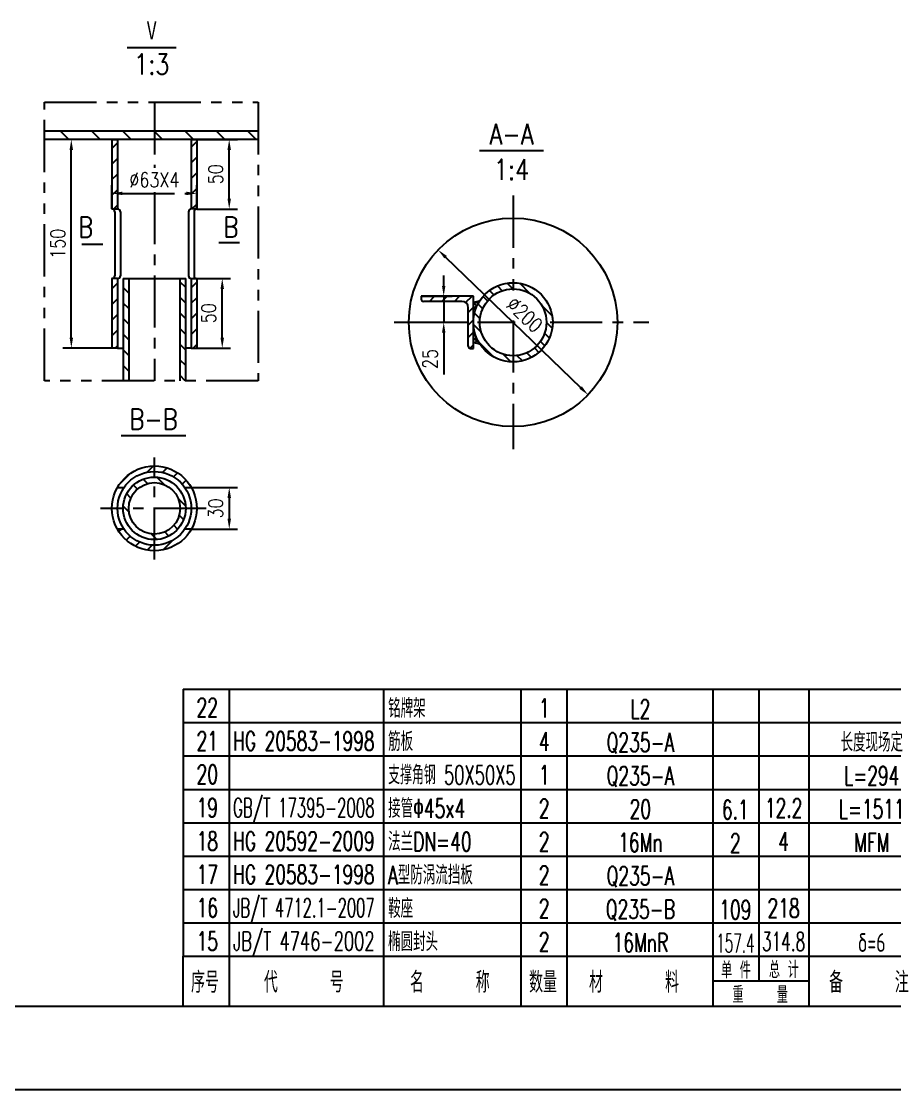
# Model space of a CAD drawing. Header units: millimetres. Extents: x -100 to 10194, y -400 to 6888.
# Drawn here: x 5169 to 7681, y -240 to 2834 of the extents above; entities that cross this region are included whole.
import ezdxf
from ezdxf.enums import TextEntityAlignment as Align

# ---------------------------------------------------------------- set-up
doc = ezdxf.new("R2010")
doc.units = ezdxf.units.MM
doc.header["$LTSCALE"] = 120
doc.linetypes.add('CENTER', pattern=[2, 1.25, -0.25, 0.25, -0.25])
doc.linetypes.add('PHANTOM', pattern=[2.5, 1.25, -0.25, 0.25, -0.25, 0.25, -0.25])
for name, color, linetype in [('1轮廓实线层', 7, 'Continuous'), ('2细线层', 4, 'Continuous'), ('3中心线层', 1, 'CENTER'), ('5剖面线层', 2, 'Continuous'), ('6文字层', 3, 'Continuous'), ('8符号标注层', 31, 'Continuous'), ('9双点划线层', 6, 'PHANTOM'), ('图框层', 7, 'Continuous')]:
    doc.layers.add(name, color=color, linetype=linetype)
doc.styles.add('PC_TEXTSTYLE', font='romans.shx', dxfattribs={"width": 0.8, "bigfont": 'hzfs.shx'})
doc.styles.add('TH_GBDIM', font='romans.shx', dxfattribs={"width": 0.8, "bigfont": 'hzfs.shx'})
doc.dimstyles.new('TH_GBDIM', dxfattribs={"dimscale": 12, "dimtxt": 3.5, "dimasz": 2.5, "dimexe": 2, "dimexo": 0, "dimgap": 1.5, "dimtad": 1, "dimdec": 1, "dimdsep": 46, "dimtxsty": 'TH_GBDIM', "dimcen": 2.5, "dimclrd": 130, "dimclre": 130, "dimclrt": 3, "dimadec": 0, "dimazin": 2, "dimtfac": 0.714286, "dimtdec": 1, "dimtmove": 0, "dimatfit": 3, "dimfxl": 1, "dimtolj": 1, "dimtzin": 0, "dimlwd": -1, "dimlwe": -1, "dimarcsym": 0})
pattern_1 = [(45, (-502.014, 38.895), (-22.45064, 22.45064), [])]
pattern_2 = [(135, (-502.014, 38.895), (-22.45064, -22.45064), [])]

# ---------------------------------------------------------------- blocks, each defined once
blk = doc.blocks.new('*D26')
at = {"layer": '1轮廓实线层', "color": 130}
for p, q in [((5673.3, 2093.7), (5770.6, 2093.7)), ((5746.6, 1923.7), (5746.6, 2063.7)), ((5673.3, 1893.7), (5770.6, 1893.7))]:
    blk.add_line(p, q, dxfattribs=at)
for points in [[(5741.6, 2063.7), (5751.6, 2063.7), (5746.6, 2093.7)], [(5741.6, 1923.7), (5751.6, 1923.7), (5746.6, 1893.7)]]:
    blk.add_solid(points, dxfattribs=at)
at = {"layer": 'Defpoints', "color": 0}
for p in [(5673.3, 2093.7), (5746.6, 2093.7), (5673.3, 1893.7)]:
    blk.add_point(p, dxfattribs=at)
at = {"layer": '1轮廓实线层', "color": 3, "insert": (5707.6, 1993.7), "char_height": 42, "attachment_point": 5, "rotation": 90, "style": 'TH_GBDIM'}
blk.add_mtext('\\A1;50{}{}', dxfattribs=at)
blk = doc.blocks.new('*D27')
at = {"layer": '1轮廓实线层', "color": 130}
for p, q in [((5429.3, 2493.7), (5288.3, 2493.7)), ((5312.3, 1923.7), (5312.3, 2463.7)), ((5429.3, 1893.7), (5288.3, 1893.7))]:
    blk.add_line(p, q, dxfattribs=at)
for points in [[(5307.3, 2463.7), (5317.3, 2463.7), (5312.3, 2493.7)], [(5307.3, 1923.7), (5317.3, 1923.7), (5312.3, 1893.7)]]:
    blk.add_solid(points, dxfattribs=at)
at = {"layer": 'Defpoints', "color": 0}
for p in [(5312.3, 2493.7), (5429.3, 2493.7), (5429.3, 1893.7)]:
    blk.add_point(p, dxfattribs=at)
at = {"layer": '1轮廓实线层', "color": 3, "insert": (5273.3, 2193.7), "char_height": 42, "attachment_point": 5, "rotation": 90, "style": 'TH_GBDIM'}
blk.add_mtext('\\A1;150{}{}', dxfattribs=at)
blk = doc.blocks.new('*D28')
at = {"layer": '1轮廓实线层', "color": 130}
for p, q in [((5673.3, 2493.7), (5790.6, 2493.7)), ((5766.6, 2323.7), (5766.6, 2463.7)), ((5673.3, 2293.7), (5790.6, 2293.7))]:
    blk.add_line(p, q, dxfattribs=at)
for points in [[(5761.6, 2463.7), (5771.6, 2463.7), (5766.6, 2493.7)], [(5761.6, 2323.7), (5771.6, 2323.7), (5766.6, 2293.7)]]:
    blk.add_solid(points, dxfattribs=at)
at = {"layer": 'Defpoints', "color": 0}
for p in [(5673.3, 2493.7), (5766.6, 2493.7), (5673.3, 2293.7)]:
    blk.add_point(p, dxfattribs=at)
at = {"layer": '1轮廓实线层', "color": 3, "insert": (5727.6, 2393.7), "char_height": 42, "attachment_point": 5, "rotation": 90, "style": 'TH_GBDIM'}
blk.add_mtext('\\A1;50{}{}', dxfattribs=at)
blk = doc.blocks.new('*D29')
at = {"layer": '1轮廓实线层', "color": 130}
for p, q in [((5657.6, 1492.4), (5790.7, 1492.4)), ((5766.7, 1462.4), (5766.7, 1402.4)), ((5657.6, 1372.4), (5790.7, 1372.4))]:
    blk.add_line(p, q, dxfattribs=at)
for points in [[(5761.7, 1462.4), (5771.7, 1462.4), (5766.7, 1492.4)], [(5761.7, 1402.4), (5771.7, 1402.4), (5766.7, 1372.4)]]:
    blk.add_solid(points, dxfattribs=at)
at = {"layer": 'Defpoints', "color": 0}
for p in [(5657.6, 1492.4), (5657.6, 1372.4), (5766.7, 1372.4)]:
    blk.add_point(p, dxfattribs=at)
at = {"layer": '1轮廓实线层', "color": 3, "insert": (5727.7, 1432.4), "char_height": 42, "attachment_point": 5, "rotation": 90, "style": 'TH_GBDIM'}
blk.add_mtext('\\A1;30{}{}', dxfattribs=at)
blk = doc.blocks.new('*D38')
at = {"layer": '1轮廓实线层', "color": 130}
for p, q in [((6383.8, 2072.6), (6383.8, 2102.6)), ((6319.4, 2042.6), (6407.8, 2042.6)), ((6383.8, 2042.6), (6383.8, 1967.6)), ((6454.4, 1967.6), (6359.8, 1967.6)), ((6383.8, 1937.6), (6383.8, 1817.2))]:
    blk.add_line(p, q, dxfattribs=at)
for points in [[(6378.8, 2072.6), (6388.8, 2072.6), (6383.8, 2042.6)], [(6378.8, 1937.6), (6388.8, 1937.6), (6383.8, 1967.6)]]:
    blk.add_solid(points, dxfattribs=at)
at = {"layer": 'Defpoints', "color": 0}
for p in [(6319.4, 2042.6), (6383.8, 2042.6), (6454.4, 1967.6)]:
    blk.add_point(p, dxfattribs=at)
at = {"layer": '1轮廓实线层', "color": 3, "insert": (6344.8, 1862.4), "char_height": 42, "attachment_point": 5, "rotation": 90, "style": 'TH_GBDIM'}
blk.add_mtext('\\A1;25{}{}', dxfattribs=at)
blk = doc.blocks.new('PC_MXBTITLERECORD')
at = {"layer": '1轮廓实线层'}
for p, q in [((-180, 0), (-180, 12)), ((0, 0), (0, 12))]:
    blk.add_line(p, q, dxfattribs=at)
at = {"layer": '2细线层'}
for p, q in [((-169, 12), (-169, 0)), ((-132, 12), (-132, 0)), ((-99, 12), (-99, 0)), ((-88, 12), (-88, 0)), ((-53, 12), (-53, 0)), ((-42, 12), (-42, 6)), ((-30, 12), (-30, 0)), ((-30, 6), (-53, 6))]:
    blk.add_line(p, q, dxfattribs=at)
at = {"style": 'PC_TEXTSTYLE', "flags": 1}
blk.add_attdef('Fo oFShowMe', (-53, 6), '', height=0.00000005, dxfattribs=at)
at = {"layer": '6文字层', "style": 'PC_TEXTSTYLE', "width": 0.667}
for s, height, p in [('单 件', 4, (-47.45, 8.84)), ('总 计', 4, (-35.96, 8.94)), ('序号', 5, (-174.77, 6)), ('代     号', 5, (-151.09, 6)), ('名     称', 5, (-116.06, 6)), ('数量', 5, (-93.71, 6)), ('材      料', 5, (-71.89, 6)), ('备     注', 5, (-15.57, 6)), ('重    量', 4, (-41.65, 2.94))]:
    blk.add_text(s, height=height, dxfattribs=at).set_placement(p, align=Align.MIDDLE)
blk = doc.blocks.new('PC_MXB_BLOCK')
at = {"layer": '1轮廓实线层'}
for p, q in [((-180, 8), (-180, 0)), ((0, 8), (0, 0))]:
    blk.add_line(p, q, dxfattribs=at)
at = {"layer": '2细线层'}
for p, q in [((-180, 8), (0, 8)), ((-169, 8), (-169, 0)), ((-132, 8), (-132, 0)), ((-99, 8), (-99, 0)), ((-88, 8), (-88, 0)), ((-53, 8), (-53, 0)), ((-42, 8), (-42, 0)), ((-30, 8), (-30, 0)), ((-180, 0), (0, 0))]:
    blk.add_line(p, q, dxfattribs=at)
at = {"layer": '6文字层', "style": 'PC_TEXTSTYLE'}
for tag, width, p, p2 in [('序号', 0.769182, (-178.38, 1.35), (-170.09, 1.35)), ('代号', 3.14773, (-168.05, 1.35), (-134.11, 1.35)), ('名称', 2.802424, (-130.87, 1.2), (-100.28, 1.2)), ('数量', 0.817449, (-97.88, 1.2), (-89, 1.2)), ('材料', 2.943328, (-86.43, 1.01), (-54.3, 1.01)), ('单重', 0.854038, (-52.21, 0.89), (-43, 0.89)), ('总重', 0.958888, (-41.2, 1.27), (-30.86, 1.27)), ('备注', 2.494074, (-28.61, 1.02), (-1.16, 1.02))]:
    blk.add_attdef(tag, text='', height=4.5, dxfattribs=dict(at, width=width)).set_placement(p, p2, align=Align.FIT)

msp = doc.modelspace()

# ---------------------------------------------------------------- hatches: boundary and pattern name
at = {"layer": '5剖面线层'}
h = msp.add_hatch(dxfattribs=at)
h.set_pattern_fill('ANSI31', color=256, scale=20, angle=90, style=0)
h.set_pattern_definition([(135, (-502.014, 38.895), (-44.9013, -44.9013), [])])
h.paths.add_polyline_path([(5551.34, 2517.74), (5244.72, 2517.74), (5244.72, 2493.74), (5551.34, 2493.74)])
h.paths.add_polyline_path([(5850.3, 2517.74), (5551.34, 2517.74), (5551.34, 2493.74), (5850.3, 2493.74)])
h = msp.add_hatch(dxfattribs=at)
h.set_pattern_fill('ANSI31', color=256, scale=10, style=0)
h.set_pattern_definition(pattern_1)
h.paths.add_polyline_path([(5445.34, 2493.74), (5429.34, 2493.74), (5429.34, 2293.74), (5445.34, 2293.74)])
h.paths.add_polyline_path([(5673.34, 2493.74), (5657.34, 2493.74), (5657.34, 2293.74), (5673.34, 2293.74), (5673.34, 2362.56)])
h = msp.add_hatch(dxfattribs=at)
h.set_pattern_fill('ANSI31', color=256, scale=10, style=0)
h.set_pattern_definition(pattern_1)
h.paths.add_polyline_path([(5445.34, 2093.74), (5429.34, 2093.74), (5429.34, 1893.74), (5445.34, 1893.74)])
h.paths.add_polyline_path([(5673.34, 2093.74), (5657.34, 2093.74), (5657.34, 1893.74), (5673.34, 1893.74)])
h = msp.add_hatch(dxfattribs=at)
h.set_pattern_fill('ANSI31', color=256, scale=10, angle=90, style=0)
h.set_pattern_definition(pattern_2)
h.paths.add_polyline_path([(5477.34, 2093.74), (5461.34, 2093.74), (5461.34, 1799.77), (5477.34, 1799.77)])
h.paths.add_polyline_path([(5641.34, 2093.74), (5625.34, 2093.74), (5625.34, 1799.77), (5641.34, 1799.77)])
h = msp.add_hatch(dxfattribs=at)
h.set_pattern_fill('ANSI31', color=256, scale=8, angle=90, style=0)
h.set_pattern_definition([(135, (1864.887, 1106.145), (-17.96051, -17.96051), [])])
edge = h.paths.add_edge_path()
edge.add_arc((6583.44, 1967.64), 114, 0, 360)
edge = h.paths.add_edge_path(flags=16)
edge.add_arc((6583.44, 1967.64), 96, 0, 360)
h = msp.add_hatch(dxfattribs=at)
h.set_pattern_fill('ANSI31', color=256, scale=8, style=0)
h.set_pattern_definition([(45, (1864.887, 1106.145), (-17.96051, 17.96051), [])])
h.paths.add_polyline_path([(6469.44, 2042.64), (6319.44, 2042.64), (6319.44, 2033.64, 0.4142136), (6325.44, 2027.64), (6436.44, 2027.64, -0.4142136), (6454.44, 2009.64), (6454.44, 1967.64), (6469.44, 1967.64)])
h.paths.add_polyline_path([(6469.44, 1967.64), (6454.44, 1967.64), (6454.44, 1898.64, 0.4142136), (6460.44, 1892.64), (6469.44, 1892.64)])
h = msp.add_hatch(dxfattribs=at)
h.set_pattern_fill('ANSI37', color=256, scale=2.5, style=0)
h.set_pattern_definition([(45, (1864.887, 1106.145), (-5.61266, 5.61266), []), (135, (1864.887, 1106.145), (-5.61266, -5.61266), [])])
h.paths.add_polyline_path([(6487.92, 2029.88), (6469.44, 2025.33), (6469.44, 1967.64, -0.1453807)])
h.paths.add_polyline_path([(6469.44, 1967.64), (6469.44, 1909.96), (6487.92, 1905.41, -0.1453807)])
h = msp.add_hatch(dxfattribs=at)
h.set_pattern_fill('ANSI31', color=256, scale=10, style=0)
h.set_pattern_definition(pattern_1)
h.paths.add_polyline_path([(5551.34, 1538.38), (5551.34, 1554.38, 0.27048), (5445.12, 1492.38), (5463.96, 1492.38, -0.2471306)])
h.paths.add_polyline_path([(5551.34, 1554.38), (5551.34, 1538.38, -0.2471306), (5638.73, 1492.38), (5657.57, 1492.38, 0.27048)])
h.paths.add_polyline_path([(5657.57, 1372.38), (5638.73, 1372.38, -0.2471306), (5551.34, 1326.38), (5551.34, 1310.38, 0.27048)])
h.paths.add_polyline_path([(5551.34, 1326.38, -0.2471306), (5463.96, 1372.38), (5445.12, 1372.38, 0.27048), (5551.34, 1310.38)])
h = msp.add_hatch(dxfattribs=at)
h.set_pattern_fill('ANSI31', color=256, scale=10, angle=90, style=0)
h.set_pattern_definition(pattern_2)
h.paths.add_polyline_path([(5551.34, 1506.38), (5551.34, 1522.38, 0.4142136), (5461.34, 1432.38), (5477.34, 1432.38, -0.4142136)])
h.paths.add_polyline_path([(5551.34, 1522.38), (5551.34, 1506.38, -0.4142136), (5625.34, 1432.38), (5641.34, 1432.38, 0.4142136)])
h.paths.add_polyline_path([(5641.34, 1432.38), (5625.34, 1432.38, -0.4142136), (5551.34, 1358.38), (5551.34, 1342.38, 0.4142136)])
h.paths.add_polyline_path([(5551.34, 1358.38, -0.4142136), (5477.34, 1432.38), (5461.34, 1432.38, 0.4142136), (5551.34, 1342.38)])

# ---------------------------------------------------------------- linework, layer by layer
at = {"layer": '1轮廓实线层'}
for p, q in [((5850.3, 2517.74), (5234.72, 2517.74)), ((5850.3, 2493.74), (5234.72, 2493.74)), ((5429.34, 2493.74), (5429.34, 2293.74)), ((5429.34, 2493.74), (5445.34, 2493.74)), ((5445.34, 2493.74), (5445.34, 2293.74)), ((5657.34, 2493.74), (5657.34, 2293.74)), ((5657.34, 2493.74), (5673.34, 2493.74)), ((5673.34, 2493.74), (5673.34, 2293.74)), ((5429.34, 2293.74), (5445.34, 2293.74)), ((5431.34, 2293.74), (5431.34, 2293.74)), ((5437.34, 2285.74), (5437.34, 2101.74)), ((5445.34, 2293.74), (5445.34, 2293.74)), ((5453.34, 2285.74), (5453.34, 2101.74)), ((5649.34, 2285.74), (5649.34, 2101.74)), ((5657.34, 2293.74), (5657.34, 2293.74)), ((5673.34, 2293.74), (5657.34, 2293.74)), ((5665.34, 2285.74), (5665.34, 2101.74)), ((5671.34, 2293.74), (5671.34, 2293.74)), ((5445.34, 2093.74), (5429.34, 2093.74)), ((5429.34, 2093.74), (5429.34, 1893.74)), ((5431.34, 2093.74), (5431.34, 2093.74)), ((5445.34, 2093.74), (5445.34, 1893.74)), ((5445.34, 2093.74), (5445.34, 2093.74)), ((5461.34, 2093.74), (5461.34, 1799.77)), ((5461.34, 2093.74), (5641.34, 2093.74)), ((5477.34, 2093.74), (5477.34, 1799.77)), ((5625.34, 1799.77), (5625.34, 2093.74)), ((5641.34, 1799.77), (5641.34, 2093.74)), ((5657.34, 2093.74), (5657.34, 1893.74)), ((5657.34, 2093.74), (5657.34, 2093.74)), ((5657.34, 2093.74), (5673.34, 2093.74)), ((5671.34, 2093.74), (5671.34, 2093.74)), ((5673.34, 2093.74), (5673.34, 1893.74)), ((6469.44, 2042.64), (6319.44, 2042.64)), ((6319.44, 2042.64), (6319.44, 2033.64)), ((6469.44, 1892.64), (6469.44, 2042.64)), ((6469.44, 2025.33), (6487.92, 2029.88)), ((6436.44, 2027.64), (6325.44, 2027.64)), ((6454.44, 1898.64), (6454.44, 2009.64)), ((6469.44, 1909.96), (6487.92, 1905.41)), ((5445.34, 1893.74), (5429.34, 1893.74)), ((5445.34, 1893.74), (5461.34, 1893.74)), ((5657.34, 1893.74), (5641.34, 1893.74)), ((5657.34, 1893.74), (5673.34, 1893.74)), ((6460.44, 1892.64), (6469.44, 1892.64)), ((5445.12, 1492.38), (5463.96, 1492.38)), ((5638.73, 1492.38), (5657.57, 1492.38)), ((5463.96, 1372.38), (5445.12, 1372.38)), ((5657.57, 1372.38), (5638.73, 1372.38))]:
    msp.add_line(p, q, dxfattribs=at)
at = {"layer": '1轮廓实线层', "color": 130}
msp.add_line((6389.25, 2155.24), (6777.63, 1780.05), dxfattribs=at)
at = {"layer": '1轮廓实线层'}
for centre, radius in [((6583.44, 1967.64), 300), ((6583.44, 1967.64), 114), ((6583.44, 1967.64), 96), ((5551.34, 1432.38), 122), ((5551.34, 1432.38), 106), ((5551.34, 1432.38), 90), ((5551.34, 1432.38), 74)]:
    msp.add_circle(centre, radius, dxfattribs=at)
for centre, radius, start, end in [((5429.34, 2285.74), 8, 0, 90), ((5445.34, 2285.74), 8, 0, 90), ((5657.34, 2285.74), 8, 90, 180), ((5673.34, 2285.74), 8, 90, 180), ((5429.34, 2101.74), 8, 270, 0), ((5445.34, 2101.74), 8, 270, 360), ((5657.34, 2101.74), 8, 180, 270), ((5673.34, 2101.74), 8, 180, 270), ((6325.44, 2033.64), 6, 180, 270), ((6436.44, 2009.64), 18, 0, 90), ((6460.44, 1898.64), 6, 180, 270)]:
    msp.add_arc(centre, radius, start, end, dxfattribs=at)
at = {"layer": '1轮廓实线层', "color": 130}
for points in [[(6392.72, 2158.83), (6385.78, 2151.64), (6367.67, 2176.08)], [(6781.1, 1783.65), (6774.15, 1776.45), (6799.2, 1759.21)]]:
    msp.add_solid(points, dxfattribs=at)
at = {"layer": '2细线层'}
msp.add_line((102.17, -240), (10194.17, -240), dxfattribs=at)
at = {"layer": '3中心线层'}
for p, q in [((5551.34, 2600.91), (5551.34, 2412.56)), ((5551.34, 2342.56), (5551.34, 1799.77)), ((6583.44, 2332.15), (6583.44, 2059.43)), ((6241.22, 1967.64), (6589.19, 1967.64)), ((6583.44, 1973.2), (6583.44, 1602.65)), ((6689.94, 1967.64), (6973.98, 1967.64)), ((5551.34, 1285), (5551.34, 1578.76)), ((5700.05, 1432.38), (5395.98, 1432.38))]:
    msp.add_line(p, q, dxfattribs=at)
at = {"layer": '3中心线层', "color": 130}
for p, q in [((5429.34, 2293.74), (5429.34, 2362.56)), ((5459.34, 2338.56), (5643.34, 2338.56)), ((5673.34, 2293.74), (5673.34, 2362.56))]:
    msp.add_line(p, q, dxfattribs=at)
for points in [[(5459.34, 2343.56), (5459.34, 2333.56), (5429.34, 2338.56)], [(5643.34, 2343.56), (5643.34, 2333.56), (5673.34, 2338.56)]]:
    msp.add_solid(points, dxfattribs=at)
at = {"layer": '8符号标注层', "color": 7}
for p, q in [((5613.9, 2757.68), (5473.14, 2757.68)), ((6670.64, 2461.42), (6486.9, 2461.42)), ((5342.62, 2192.66), (5402.62, 2192.66)), ((5796.62, 2196), (5736.62, 2196)), ((5641.78, 1641.29), (5455.78, 1641.29))]:
    msp.add_line(p, q, dxfattribs=at)
at = {"layer": '9双点划线层'}
msp.add_lwpolyline([(5234.72, 2600.91), (5850.3, 2600.91), (5850.3, 1799.77), (5234.72, 1799.77)], close=True, dxfattribs=at)
at = {"layer": '图框层'}
msp.add_line((342.17, 0), (9954.17, 0), dxfattribs=at)

# ---------------------------------------------------------------- block references
ref = msp.add_blockref('PC_MXB_BLOCK', (7794.17, 816), dxfattribs=dict(at, xscale=12, yscale=12, zscale=12))
ref.add_attrib('材料', 'L2', dxfattribs={"layer": '6文字层', "height": 54, "style": 'PC_TEXTSTYLE', "width": 0.667}).set_placement((6949.75, 828.12), align=Align.CENTER)
ref.add_attrib('序号', '22', dxfattribs={"layer": '6文字层', "height": 54, "style": 'PC_TEXTSTYLE', "width": 0.667}).set_placement((5703.35, 832.19), align=Align.CENTER)
ref.add_attrib('名称', '铭牌架', (6223.77, 830.35), dxfattribs={"layer": '6文字层', "height": 54, "style": 'PC_TEXTSTYLE', "width": 0.667})
ref.add_attrib('数量', '1', dxfattribs={"layer": '6文字层', "height": 54, "style": 'PC_TEXTSTYLE', "width": 0.667}).set_placement((6672.9, 830.35), align=Align.CENTER)
ref = msp.add_blockref('PC_MXB_BLOCK', (7794.17, 720), dxfattribs=dict(at, xscale=12, yscale=12, zscale=12))
ref.add_attrib('材料', 'Q235-A', dxfattribs={"layer": '6文字层', "height": 54, "style": 'PC_TEXTSTYLE', "width": 0.667}).set_placement((6949.75, 732.12), align=Align.CENTER)
ref.add_attrib('代号', 'HG 20583-1998', dxfattribs={"layer": '6文字层', "height": 54, "style": 'PC_TEXTSTYLE', "width": 0.593198}).set_placement((5777.61, 736.19), (6184.89, 736.19), align=Align.FIT)
ref.add_attrib('序号', '21', dxfattribs={"layer": '6文字层', "height": 54, "style": 'PC_TEXTSTYLE', "width": 0.667}).set_placement((5703.35, 736.19), align=Align.CENTER)
ref.add_attrib('名称', '筋板', (6223.77, 734.35), dxfattribs={"layer": '6文字层', "height": 54, "style": 'PC_TEXTSTYLE', "width": 0.667})
ref.add_attrib('数量', '4', dxfattribs={"layer": '6文字层', "height": 54, "style": 'PC_TEXTSTYLE', "width": 0.667}).set_placement((6672.9, 734.35), align=Align.CENTER)
ref.add_attrib('备注', '长度现场定', dxfattribs={"layer": '6文字层', "height": 54, "style": 'PC_TEXTSTYLE', "width": 0.667}).set_placement((7615.55, 732.3), align=Align.CENTER)
ref = msp.add_blockref('PC_MXB_BLOCK', (7794.17, 624), dxfattribs=dict(at, xscale=12, yscale=12, zscale=12))
ref.add_attrib('材料', 'Q235-A', dxfattribs={"layer": '6文字层', "height": 54, "style": 'PC_TEXTSTYLE', "width": 0.667}).set_placement((6949.75, 636.12), align=Align.CENTER)
ref.add_attrib('序号', '20', dxfattribs={"layer": '6文字层', "height": 54, "style": 'PC_TEXTSTYLE', "width": 0.667}).set_placement((5703.35, 640.19), align=Align.CENTER)
ref.add_attrib('名称', '支撑角钢 50X50X5', dxfattribs={"layer": '6文字层', "height": 54, "style": 'PC_TEXTSTYLE', "width": 0.567999}).set_placement((6223.77, 638.35), (6590.86, 638.35), align=Align.FIT)
ref.add_attrib('数量', '1', dxfattribs={"layer": '6文字层', "height": 54, "style": 'PC_TEXTSTYLE', "width": 0.667}).set_placement((6672.9, 638.35), align=Align.CENTER)
ref.add_attrib('备注', 'L=294', dxfattribs={"layer": '6文字层', "height": 54, "style": 'PC_TEXTSTYLE', "width": 0.667}).set_placement((7615.55, 636.3), align=Align.CENTER)
ref = msp.add_blockref('PC_MXB_BLOCK', (7794.17, 528), dxfattribs=dict(at, xscale=12, yscale=12, zscale=12))
ref.add_attrib('材料', '20', dxfattribs={"layer": '6文字层', "height": 54, "style": 'PC_TEXTSTYLE', "width": 0.667}).set_placement((6949.75, 540.12), align=Align.CENTER)
ref.add_attrib('代号', 'GB/T 17395-2008', dxfattribs={"layer": '6文字层', "height": 54, "style": 'PC_TEXTSTYLE', "width": 0.520999}).set_placement((5777.61, 544.19), (6184.89, 544.19), align=Align.FIT)
ref.add_attrib('序号', '19', dxfattribs={"layer": '6文字层', "height": 54, "style": 'PC_TEXTSTYLE', "width": 0.667}).set_placement((5703.35, 544.19), align=Align.CENTER)
ref.add_attrib('名称', '接管Φ45x4', (6223.77, 542.35), dxfattribs={"layer": '6文字层', "height": 54, "style": 'PC_TEXTSTYLE', "width": 0.667})
ref.add_attrib('数量', '2', dxfattribs={"layer": '6文字层', "height": 54, "style": 'PC_TEXTSTYLE', "width": 0.667}).set_placement((6672.9, 542.35), align=Align.CENTER)
ref.add_attrib('备注', 'L=1511', dxfattribs={"layer": '6文字层', "height": 54, "style": 'PC_TEXTSTYLE', "width": 0.667}).set_placement((7615.55, 540.3), align=Align.CENTER)
ref.add_attrib('单重', '6.1', dxfattribs={"layer": '6文字层', "height": 54, "style": 'PC_TEXTSTYLE', "width": 0.667}).set_placement((7222.93, 538.65), align=Align.CENTER)
ref.add_attrib('总重', '12.2', dxfattribs={"layer": '6文字层', "height": 54, "style": 'PC_TEXTSTYLE', "width": 0.667}).set_placement((7361.87, 543.19), align=Align.CENTER)
ref = msp.add_blockref('PC_MXB_BLOCK', (7794.17, 432), dxfattribs=dict(at, xscale=12, yscale=12, zscale=12))
ref.add_attrib('材料', '16Mn', dxfattribs={"layer": '6文字层', "height": 54, "style": 'PC_TEXTSTYLE', "width": 0.667}).set_placement((6949.75, 444.12), align=Align.CENTER)
ref.add_attrib('代号', 'HG 20592-2009', dxfattribs={"layer": '6文字层', "height": 54, "style": 'PC_TEXTSTYLE', "width": 0.595428}).set_placement((5777.61, 448.19), (6184.89, 448.19), align=Align.FIT)
ref.add_attrib('序号', '18', dxfattribs={"layer": '6文字层', "height": 54, "style": 'PC_TEXTSTYLE', "width": 0.667}).set_placement((5703.35, 448.19), align=Align.CENTER)
ref.add_attrib('名称', '法兰DN=40', (6223.77, 446.35), dxfattribs={"layer": '6文字层', "height": 54, "style": 'PC_TEXTSTYLE', "width": 0.667})
ref.add_attrib('数量', '2', dxfattribs={"layer": '6文字层', "height": 54, "style": 'PC_TEXTSTYLE', "width": 0.667}).set_placement((6672.9, 446.35), align=Align.CENTER)
ref.add_attrib('备注', 'MFM', dxfattribs={"layer": '6文字层', "height": 54, "style": 'PC_TEXTSTYLE', "width": 0.667}).set_placement((7615.55, 444.3), align=Align.CENTER)
ref.add_attrib('单重', '2', dxfattribs={"layer": '6文字层', "height": 54, "style": 'PC_TEXTSTYLE', "width": 0.667}).set_placement((7222.93, 442.65), align=Align.CENTER)
ref.add_attrib('总重', '4', dxfattribs={"layer": '6文字层', "height": 54, "style": 'PC_TEXTSTYLE', "width": 0.667}).set_placement((7361.87, 447.19), align=Align.CENTER)
ref = msp.add_blockref('PC_MXB_BLOCK', (7794.17, 336), dxfattribs=dict(at, xscale=12, yscale=12, zscale=12))
ref.add_attrib('材料', 'Q235-A', dxfattribs={"layer": '6文字层', "height": 54, "style": 'PC_TEXTSTYLE', "width": 0.667}).set_placement((6949.75, 348.12), align=Align.CENTER)
ref.add_attrib('代号', 'HG 20583-1998', dxfattribs={"layer": '6文字层', "height": 54, "style": 'PC_TEXTSTYLE', "width": 0.593198}).set_placement((5777.61, 352.19), (6184.89, 352.19), align=Align.FIT)
ref.add_attrib('序号', '17', dxfattribs={"layer": '6文字层', "height": 54, "style": 'PC_TEXTSTYLE', "width": 0.667}).set_placement((5703.35, 352.19), align=Align.CENTER)
ref.add_attrib('名称', 'A型防涡流挡板', (6223.77, 350.35), dxfattribs={"layer": '6文字层', "height": 54, "style": 'PC_TEXTSTYLE', "width": 0.667})
ref.add_attrib('数量', '2', dxfattribs={"layer": '6文字层', "height": 54, "style": 'PC_TEXTSTYLE', "width": 0.667}).set_placement((6672.9, 350.35), align=Align.CENTER)
ref = msp.add_blockref('PC_MXB_BLOCK', (7794.17, 240), dxfattribs=dict(at, xscale=12, yscale=12, zscale=12))
ref.add_attrib('材料', 'Q235-B', dxfattribs={"layer": '6文字层', "height": 54, "style": 'PC_TEXTSTYLE', "width": 0.667}).set_placement((6949.75, 252.12), align=Align.CENTER)
ref.add_attrib('代号', 'JB/T 4712.1-2007', dxfattribs={"layer": '6文字层', "height": 54, "style": 'PC_TEXTSTYLE', "width": 0.512569}).set_placement((5777.61, 256.19), (6184.89, 256.19), align=Align.FIT)
ref.add_attrib('序号', '16', dxfattribs={"layer": '6文字层', "height": 54, "style": 'PC_TEXTSTYLE', "width": 0.667}).set_placement((5703.35, 256.19), align=Align.CENTER)
ref.add_attrib('名称', '鞍座', (6223.77, 254.35), dxfattribs={"layer": '6文字层', "height": 54, "style": 'PC_TEXTSTYLE', "width": 0.667})
ref.add_attrib('数量', '2', dxfattribs={"layer": '6文字层', "height": 54, "style": 'PC_TEXTSTYLE', "width": 0.667}).set_placement((6672.9, 254.35), align=Align.CENTER)
ref.add_attrib('单重', '109', dxfattribs={"layer": '6文字层', "height": 54, "style": 'PC_TEXTSTYLE', "width": 0.667}).set_placement((7222.93, 250.65), align=Align.CENTER)
ref.add_attrib('总重', '218', dxfattribs={"layer": '6文字层', "height": 54, "style": 'PC_TEXTSTYLE', "width": 0.667}).set_placement((7361.87, 255.19), align=Align.CENTER)
ref = msp.add_blockref('PC_MXB_BLOCK', (7794.17, 144), dxfattribs=dict(at, xscale=12, yscale=12, zscale=12))
ref.add_attrib('材料', '16MnR', dxfattribs={"layer": '6文字层', "height": 54, "style": 'PC_TEXTSTYLE', "width": 0.667}).set_placement((6949.75, 156.12), align=Align.CENTER)
ref.add_attrib('代号', 'JB/T 4746-2002', dxfattribs={"layer": '6文字层', "height": 54, "style": 'PC_TEXTSTYLE', "width": 0.567684}).set_placement((5777.61, 160.19), (6184.89, 160.19), align=Align.FIT)
ref.add_attrib('序号', '15', dxfattribs={"layer": '6文字层', "height": 54, "style": 'PC_TEXTSTYLE', "width": 0.667}).set_placement((5703.35, 160.19), align=Align.CENTER)
ref.add_attrib('名称', '椭圆封头', (6223.77, 158.35), dxfattribs={"layer": '6文字层', "height": 54, "style": 'PC_TEXTSTYLE', "width": 0.667})
ref.add_attrib('数量', '2', dxfattribs={"layer": '6文字层', "height": 54, "style": 'PC_TEXTSTYLE', "width": 0.667}).set_placement((6672.9, 158.35), align=Align.CENTER)
ref.add_attrib('备注', 'δ=6', dxfattribs={"layer": '6文字层', "height": 54, "style": 'PC_TEXTSTYLE', "width": 0.667}).set_placement((7615.55, 156.3), align=Align.CENTER)
ref.add_attrib('单重', '157.4', dxfattribs={"layer": '6文字层', "height": 54, "style": 'PC_TEXTSTYLE', "width": 0.488324}).set_placement((7167.68, 154.65), (7278.18, 154.65), align=Align.FIT)
ref.add_attrib('总重', '314.8', dxfattribs={"layer": '6文字层', "height": 54, "style": 'PC_TEXTSTYLE', "width": 0.554577}).set_placement((7299.83, 159.19), (7423.9, 159.19), align=Align.FIT)
at = {"layer": '图框层', "xscale": 12, "yscale": 12, "zscale": 12}
msp.add_blockref('PC_MXBTITLERECORD', (7794.17, 0), dxfattribs=at)

# ---------------------------------------------------------------- texts
at = {"layer": '1轮廓实线层', "color": 3, "insert": (6616.74, 1989.7), "char_height": 42, "attachment_point": 5, "rotation": 315.98972, "style": 'TH_GBDIM'}
msp.add_mtext('\\A1;%%c200{}{}', dxfattribs=at)
at = {"layer": '3中心线层', "color": 3, "insert": (5551.34, 2377.56), "char_height": 42, "attachment_point": 5, "style": 'TH_GBDIM'}
msp.add_mtext('%%c63X4', dxfattribs=at)
at = {"layer": '6文字层', "style": 'PC_TEXTSTYLE'}
for s, insert, char_height, attachment_point in [('Ⅴ', (5543.52, 2775.68), 59.39, 8), ('1:3', (5543.52, 2680.3), 59.388, 8), ('A-A', (6578.77, 2479.42), 59.388, 8), ('1:4', (6578.92, 2377.43), 59.388, 8), ('B', (5353.58, 2271.34), 59.39, 2), ('B', (5771.37, 2212.2), 59.39, 8), ('B-B', (5548.78, 1659.29), 59.388, 8)]:
    msp.add_mtext(s, dxfattribs=dict(at, insert=insert, char_height=char_height, attachment_point=attachment_point))

# ---------------------------------------------------------------- dimensions: what is measured, and where the dimension line sits
at = {"layer": '1轮廓实线层'}
for base, p1, p2, text, picture, middle in [((5312.25, 2493.74), (5429.34, 1893.74), (5429.34, 2493.74), '150{}{}', '*D27', (5312.25, 2193.74)), ((5766.64, 2493.74), (5673.34, 2293.74), (5673.34, 2493.74), '50{}{}', '*D28', (5766.64, 2393.74)), ((5746.61, 2093.74), (5673.34, 1893.74), (5673.34, 2093.74), '50{}{}', '*D26', (5746.61, 1993.74)), ((6383.75, 2042.64), (6454.44, 1967.64), (6319.44, 2042.64), '25{}{}', '*D38', (6383.75, 1862.44))]:
    dim = msp.add_linear_dim(base=base, p1=p1, p2=p2, angle=90, text=text, dimstyle='TH_GBDIM', override={"dimgap": 1.5, "dimtad": 1, "dimjust": 0, "dimdec": 0, "dimlfac": 1, "dimse1": 0, "dimse2": 0, "dimsd1": 0, "dimsd2": 0}, dxfattribs=at)
    dim.commit()
    dim.dimension.update_dxf_attribs({"geometry": picture, "text_midpoint": middle, "dimtype": 160})
dim = msp.add_linear_dim(base=(5766.66, 1372.38), p1=(5657.57, 1492.38), p2=(5657.57, 1372.38), angle=90, text='30{}{}', dimstyle='TH_GBDIM', override={"dimgap": 1.5, "dimtad": 1, "dimjust": 0, "dimdec": 0, "dimlfac": 1, "dimse1": 0, "dimse2": 0, "dimsd1": 0, "dimsd2": 0}, dxfattribs=at)
dim.commit()
dim.dimension.update_dxf_attribs({"geometry": '*D29', "text_midpoint": (5727.66, 1432.38)})

doc.saveas('drawing.dxf')
